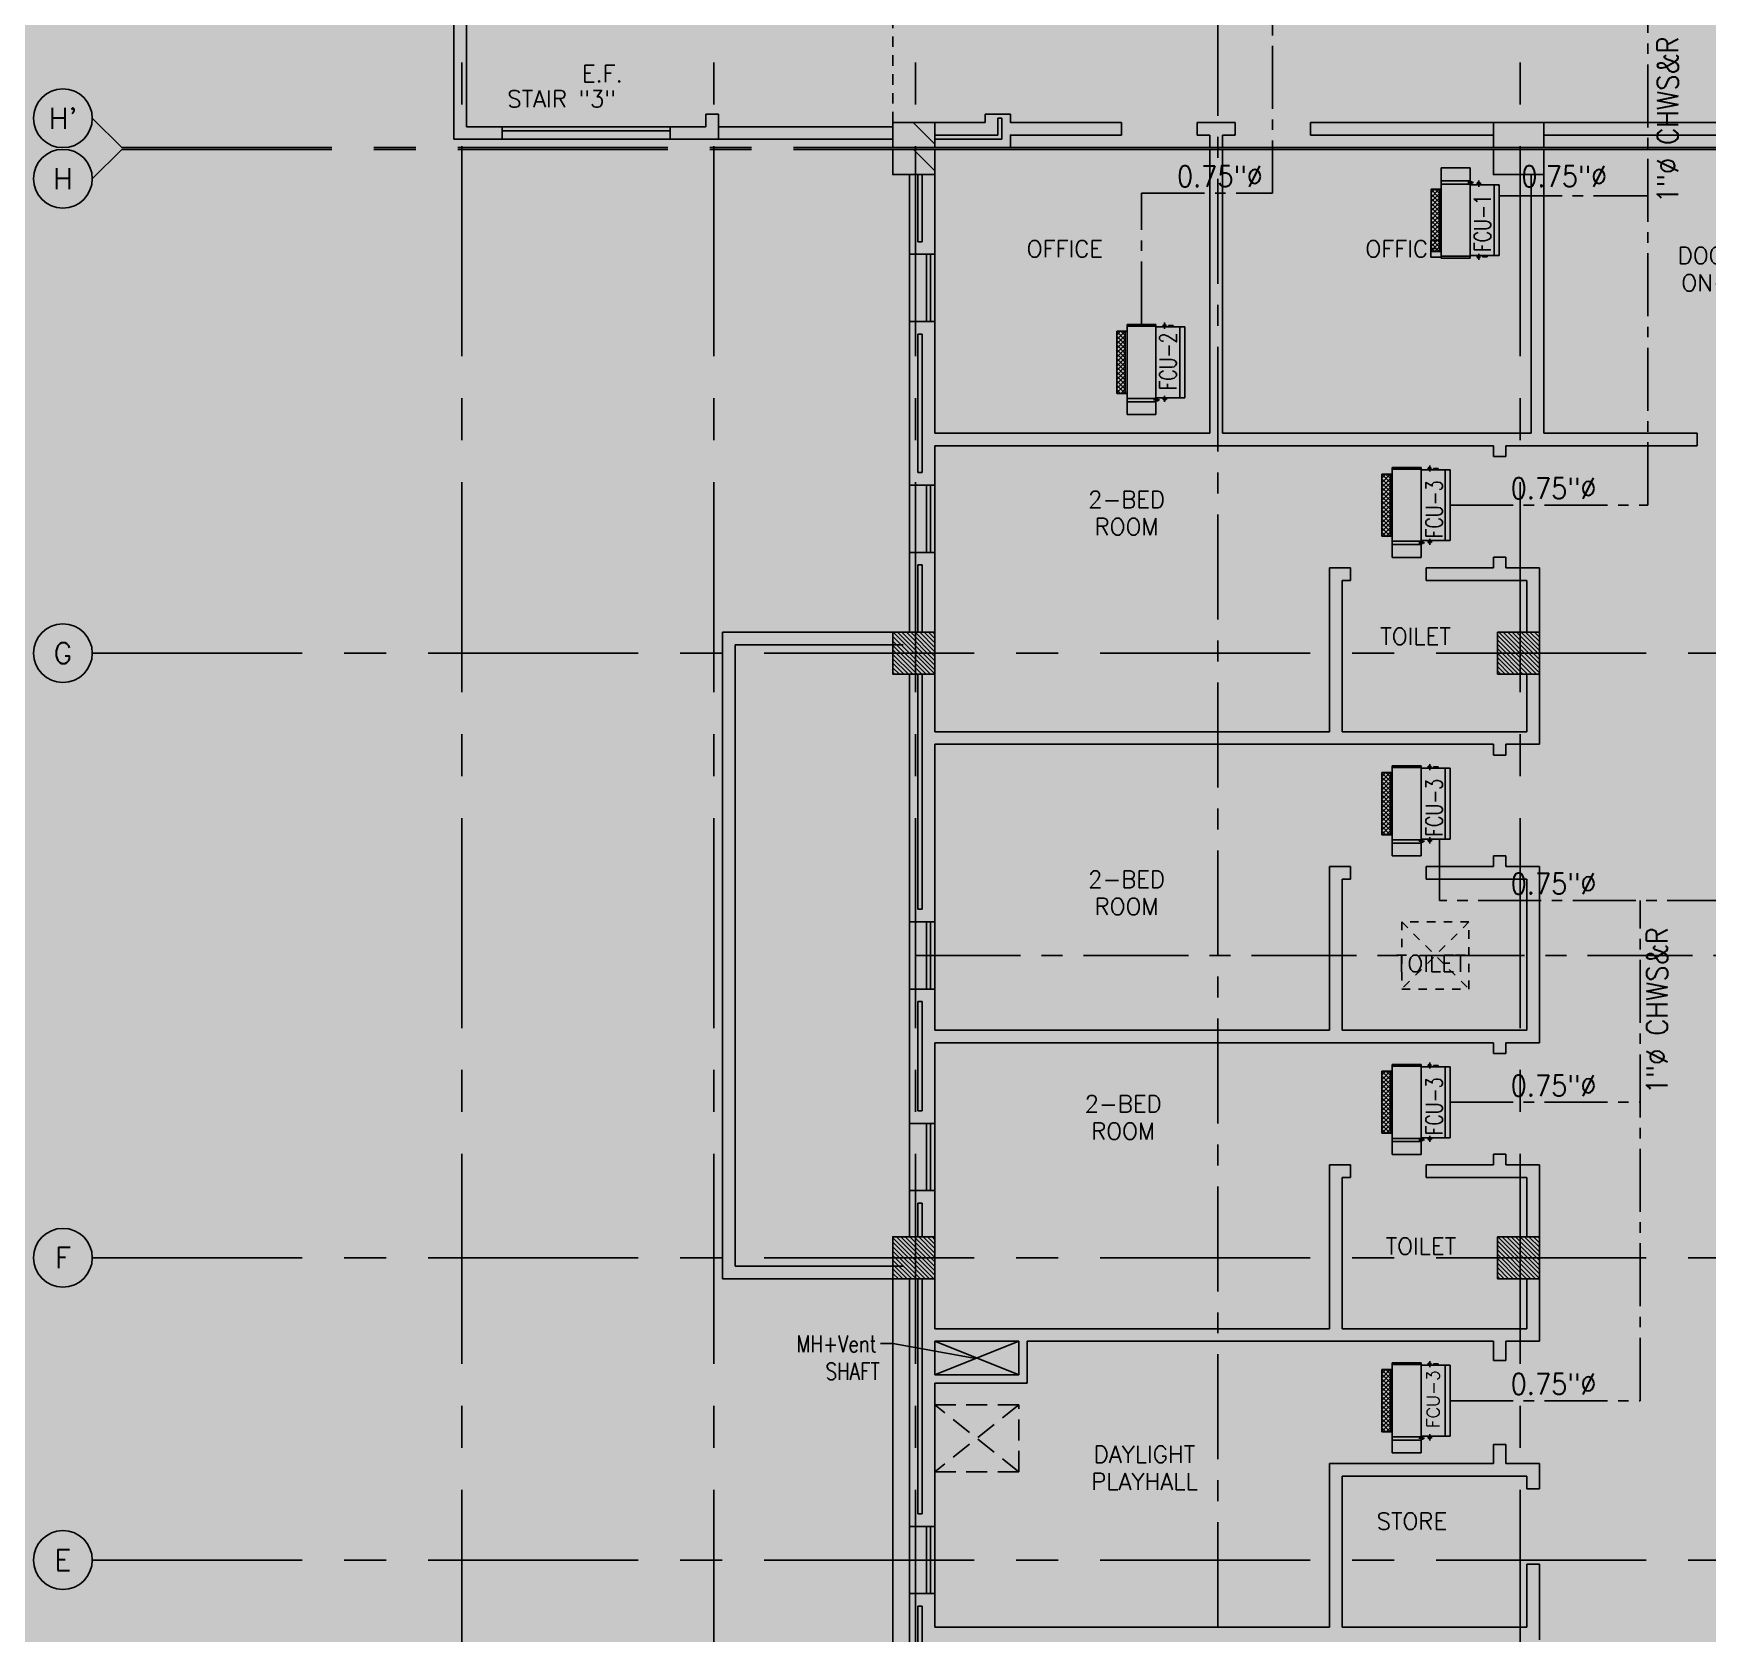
# Model space of a CAD drawing. Extents: x 417866242 to 417866633, y 43498034 to 43498122.
# Drawn here: x 417866557.27 to 417866577.2, y 43498050.36 to 43498069.42 of the extents above; entities that cross this region are included whole.
import ezdxf
from ezdxf.enums import TextEntityAlignment as Align

# ---------------------------------------------------------------- set-up
doc = ezdxf.new("R2010")
doc.units = 0
doc.header["$MEASUREMENT"] = 0
for name, pattern in [('CENTER', [2, 1.25, -0.25, 0.25, -0.25]), ('CENTER2', [1.125, 0.75, -0.125, 0.125, -0.125]), ('CENTERX2', [4, 2.5, -0.5, 0.5, -0.5]), ('HIDDEN', [0.375, 0.25, -0.125]), ('HIDDEN2', [0.1875, 0.125, -0.0625])]:
    doc.linetypes.add(name, pattern=pattern)
doc.layers.get('0').update_dxf_attribs({"linetype": 'CONTINUOUS'})
for name, color, linetype in [('AC-CH', 6, 'CENTER2'), ('AC-CHT', 2, 'CONTINUOUS'), ('AX', 11, 'CONTINUOUS'), ('AX-CR', 7, 'CONTINUOUS'), ('AX-TXT', 2, 'CONTINUOUS'), ('AXES', 11, 'CENTERX2'), ('AXES1', 11, 'CENTER'), ('COL', 11, 'CONTINUOUS'), ('EJ', 11, 'CONTINUOUS'), ('FCU', 6, 'CONTINUOUS'), ('HAT', 11, 'CONTINUOUS'), ('INSUL', 11, 'CONTINUOUS'), ('PROJ-L', 11, 'CONTINUOUS'), ('RM-NAME', 11, 'CONTINUOUS'), ('ROOF', 11, 'CONTINUOUS'), ('SHAFT', 11, 'CONTINUOUS'), ('STR', 11, 'CONTINUOUS'), ('TEXT', 6, 'CONTINUOUS'), ('TEXTN', 2, 'CONTINUOUS'), ('WALL', 11, 'CONTINUOUS'), ('WIN', 11, 'CONTINUOUS')]:
    doc.layers.add(name, color=color, linetype=linetype)
doc.styles.add('KHRS2', font='ROMANS.shx', dxfattribs={"height": 200})
doc.styles.add('ROMANS', font='ROMANS.shx', dxfattribs={"width": 0.6})
doc.styles.add('SIMPLEX', font='simplex.shx', dxfattribs={"width": 0.8})
doc.dimstyles.new('DIM7', dxfattribs={"dimtxt": 0.24, "dimasz": 0.08, "dimexe": 0.07, "dimexo": 0.05, "dimgap": 0.07, "dimtad": 1, "dimzin": 0, "dimdsep": 46, "dimtxsty": 'SIMPLEX', "dimblk": 'ARCHTICK', "dimcen": 0.05, "dimdle": 0.05, "dimclrd": 4, "dimclre": 4, "dimclrt": 2, "dimadec": 0, "dimazin": 0, "dimtp": 2, "dimtm": 2, "dimtfac": 0.114286, "dimtix": 1, "dimtmove": 2, "dimatfit": 3, "dimldrblk": 'DOT', "dimfxl": 0, "dimtolj": 1, "dimtzin": 0, "dimarcsym": 0})

# ---------------------------------------------------------------- blocks, each defined once
blk = doc.blocks.new('AXL')
at = {"layer": 'AX-CR'}
blk.add_circle((-350, 0), 350, dxfattribs=at)
at = {"layer": 'AX-TXT', "style": 'ROMANS'}
blk.add_attdef('AX', text='', height=250, dxfattribs=at).set_placement((-350, 0), align=Align.MIDDLE)
blk = doc.blocks.new('*X86')
at = {"color": 0}
for p, q in [((253128, 139850), (253628, 140350)), ((253129, 139903), (253575, 140350)), ((253129, 139956), (253522, 140350)), ((253129, 140009), (253469, 140350)), ((253129, 140062), (253416, 140350)), ((253129, 140115), (253363, 140350)), ((253129, 140168), (253310, 140350)), ((253129, 140221), (253257, 140350)), ((253129, 140274), (253204, 140350)), ((253129, 140327), (253151, 140350)), ((253181, 139850), (253629, 140297)), ((253234, 139850), (253629, 140244)), ((253287, 139850), (253629, 140191)), ((253340, 139850), (253629, 140138)), ((253393, 139850), (253629, 140085)), ((253446, 139850), (253629, 140032)), ((253499, 139850), (253629, 139979)), ((253553, 139850), (253629, 139926)), ((253606, 139850), (253629, 139873))]:
    blk.add_line(p, q, dxfattribs=at)
blk = doc.blocks.new('COL50')
at = {"layer": 'COL'}
blk.add_lwpolyline([(-250, 250), (-250, -250), (250, -250), (250, 250)], close=True, dxfattribs=at)
blk = doc.blocks.new('C5')
at = {"layer": 'HAT', "linetype": 'ByBlock'}
h = blk.add_hatch(dxfattribs=at)
h.set_pattern_fill('ANSI31', color=256, scale=300, style=0)
h.set_pattern_definition([(45, (-223356.182, -51411.005), (-26.516504, 26.516504), [])])
h.paths.add_polyline_path([(300, 300), (0, 300), (0, 0), (300, 0)])
h.paths.add_polyline_path([(600, 300), (300, 300), (300, 0), (600, 0)])
at = {"layer": 'COL'}
blk.add_lwpolyline([(600, 300), (0, 300), (0, 0), (600, 0)], close=True, dxfattribs=at)
blk = doc.blocks.new('*X85')
at = {"color": 0}
for p, q in [((245929, 139863), (246416, 140350)), ((245929, 139916), (246363, 140350)), ((245929, 139969), (246310, 140350)), ((245929, 140022), (246257, 140350)), ((245929, 140075), (246204, 140350)), ((245929, 140128), (246151, 140350)), ((245929, 140181), (246098, 140350)), ((245929, 140234), (246045, 140350)), ((245929, 140287), (245991, 140350)), ((245929, 140340), (245938, 140350)), ((245969, 139850), (246429, 140310)), ((246022, 139850), (246429, 140256)), ((246075, 139850), (246429, 140203)), ((246128, 139850), (246429, 140150)), ((246181, 139850), (246429, 140097)), ((246234, 139850), (246429, 140044)), ((246287, 139850), (246429, 139991)), ((246340, 139850), (246429, 139938)), ((246393, 139850), (246429, 139885))]:
    blk.add_line(p, q, dxfattribs=at)
blk = doc.blocks.new('*X87')
at = {"color": 0}
for p, q in [((253129, 132691), (253588, 133150)), ((253129, 132744), (253535, 133150)), ((253129, 132797), (253482, 133150)), ((253129, 132850), (253429, 133150)), ((253129, 132903), (253376, 133150)), ((253129, 132956), (253323, 133150)), ((253129, 133009), (253269, 133150)), ((253129, 133062), (253216, 133150)), ((253129, 133115), (253163, 133150)), ((253141, 132650), (253629, 133138)), ((253194, 132650), (253629, 133085)), ((253247, 132650), (253629, 133031)), ((253300, 132650), (253629, 132978)), ((253353, 132650), (253629, 132925)), ((253406, 132650), (253629, 132872)), ((253459, 132650), (253629, 132819)), ((253512, 132650), (253629, 132766)), ((253565, 132650), (253629, 132713)), ((253618, 132650), (253629, 132660))]:
    blk.add_line(p, q, dxfattribs=at)
blk = doc.blocks.new('EXH')
at = {"layer": 'SHAFT', "color": 211, "linetype": 'HIDDEN'}
for p, q in [((-400, 400), (400, -400)), ((400, 400), (-400, -400))]:
    blk.add_line(p, q, dxfattribs=at)
blk.add_lwpolyline([(-400, 400), (400, 400), (400, -400), (-400, -400)], close=True, dxfattribs=at)
blk = doc.blocks.new('*X88')
at = {"color": 0}
for p, q in [((245928, 132650), (246428, 133150)), ((245929, 132703), (246375, 133150)), ((245929, 132756), (246322, 133150)), ((245929, 132809), (246269, 133150)), ((245929, 132862), (246216, 133150)), ((245929, 132915), (246163, 133150)), ((245929, 132968), (246110, 133150)), ((245929, 133021), (246057, 133150)), ((245929, 133074), (246004, 133150)), ((245929, 133127), (245951, 133150)), ((245981, 132650), (246429, 133097)), ((246034, 132650), (246429, 133044)), ((246087, 132650), (246429, 132991)), ((246140, 132650), (246429, 132938)), ((246193, 132650), (246429, 132885)), ((246246, 132650), (246429, 132832)), ((246299, 132650), (246429, 132779)), ((246353, 132650), (246429, 132726)), ((246406, 132650), (246429, 132673))]:
    blk.add_line(p, q, dxfattribs=at)
blk = doc.blocks.new('RM1')
at = {"layer": 'RM-NAME', "style": 'ROMANS'}
for tag, p in [('ROOMNAME1', (0, 324)), ('ROOMNAME2', (0, 0))]:
    blk.add_attdef(tag, text='', height=200, dxfattribs=at).set_placement(p, align=Align.MIDDLE)
blk = doc.blocks.new('*X90')
at = {"color": 0}
for p, q in [((16890, -2467), (16943, -2414)), ((16890, -2520), (16990, -2420)), ((16990, -2565), (16890, -2465)), ((16890, -2573), (16990, -2473)), ((16990, -2619), (16890, -2519)), ((16890, -2626), (16990, -2526)), ((16990, -2672), (16890, -2572)), ((16890, -2679), (16990, -2579)), ((16990, -2512), (16892, -2414)), ((16990, -2459), (16945, -2414)), ((16990, -2725), (16890, -2625)), ((16890, -2732), (16990, -2632)), ((16990, -2778), (16890, -2678)), ((16890, -2785), (16990, -2685)), ((16990, -2831), (16890, -2731)), ((16890, -2838), (16990, -2738)), ((16990, -2884), (16890, -2784)), ((16890, -2891), (16990, -2791)), ((16990, -2937), (16890, -2837)), ((16890, -2944), (16990, -2844)), ((16990, -2990), (16890, -2890)), ((16890, -2997), (16990, -2897)), ((16990, -3043), (16890, -2943)), ((16890, -3050), (16990, -2950)), ((16990, -3096), (16890, -2996)), ((16890, -3103), (16990, -3003)), ((16990, -3149), (16890, -3049)), ((16944, -3155), (16890, -3102)), ((16892, -3155), (16990, -3056)), ((16945, -3155), (16990, -3109))]:
    blk.add_line(p, q, dxfattribs=at)
blk = doc.blocks.new('WHE06')
at = {"color": 3}
for p, q in [((689, 622), (346, 622)), ((346, 622), (346, 469)), ((689, 469), (689, 622)), ((60, -422), (60, 422)), ((212, 437), (269, 437)), ((232, 452), (232, 422)), ((232, 452), (252, 452)), ((242, 472), (242, 399)), ((252, 452), (252, 422)), ((305, 448), (373, 448)), ((321, 458), (321, 438)), ((321, 458), (346, 458)), ((321, 438), (346, 438)), ((346, 430), (689, 430)), ((811, 371), (689, 371)), ((711, -371), (711, 371)), ((811, -371), (811, 371)), ((811, -371), (689, -371)), ((142, -437), (142, -422)), ((142, -437), (197, -437)), ((197, -437), (197, -422)), ((221, -437), (269, -437)), ((232, -452), (232, -422)), ((232, -452), (252, -452)), ((242, -472), (242, -399)), ((252, -452), (252, -422)), ((346, -430), (689, -430))]:
    blk.add_line(p, q, dxfattribs=at)
at = {"color": 6}
for p, q in [((0, -422), (0, 422)), ((0, 422), (346, 422)), ((346, 469), (346, -451)), ((689, 469), (346, 469)), ((689, -451), (689, 469)), ((0, -422), (346, -422)), ((346, -451), (689, -451))]:
    blk.add_line(p, q, dxfattribs=at)
at = {"color": 11}
blk.add_blockref('*X90', (-16179, 2784), dxfattribs=at)
blk = doc.blocks.new('*X102')
at = {"color": 0}
for p, q in [((16890, -2467), (16943, -2414)), ((16890, -2520), (16990, -2420)), ((16990, -2565), (16890, -2465)), ((16890, -2573), (16990, -2473)), ((16990, -2619), (16890, -2519)), ((16890, -2626), (16990, -2526)), ((16990, -2672), (16890, -2572)), ((16890, -2679), (16990, -2579)), ((16990, -2512), (16892, -2414)), ((16990, -2459), (16945, -2414)), ((16990, -2725), (16890, -2625)), ((16890, -2732), (16990, -2632)), ((16990, -2778), (16890, -2678)), ((16890, -2785), (16990, -2685)), ((16990, -2831), (16890, -2731)), ((16890, -2838), (16990, -2738)), ((16990, -2884), (16890, -2784)), ((16890, -2891), (16990, -2791)), ((16990, -2937), (16890, -2837)), ((16890, -2944), (16990, -2844)), ((16990, -2990), (16890, -2890)), ((16890, -2997), (16990, -2897)), ((16990, -3043), (16890, -2943)), ((16890, -3050), (16990, -2950)), ((16990, -3096), (16890, -2996)), ((16890, -3103), (16990, -3003)), ((16990, -3149), (16890, -3049)), ((16944, -3155), (16890, -3102)), ((16892, -3155), (16990, -3056)), ((16945, -3155), (16990, -3109))]:
    blk.add_line(p, q, dxfattribs=at)

msp = doc.modelspace()

# ---------------------------------------------------------------- hatches: boundary and pattern name
at = {"layer": 'HAT'}
h = msp.add_hatch(dxfattribs=at)
h.set_pattern_fill('ANSI31', color=256, scale=0.3, style=0)
h.set_pattern_definition([(135, (417866900.68178, 43498016.965967), (0.0265165043, 0.0265165043), [])])
h.paths.add_polyline_path([(417866567.746, 43498068.357), (417866567.996, 43498068.357), (417866567.996, 43498068.057), (417866567.746, 43498068.057)])
h.paths.add_polyline_path([(417866567.496, 43498068.357), (417866567.746, 43498068.357), (417866567.746, 43498068.057), (417866567.496, 43498068.057)])
h = msp.add_hatch(dxfattribs=at)
h.set_pattern_fill('ANSI31', color=256, scale=0.3, style=0)
h.set_pattern_definition([(135, (417866900.68178, 43498016.645967), (0.0265165043, 0.0265165043), [])])
h.paths.add_polyline_path([(417866567.746, 43498068.037), (417866567.996, 43498068.037), (417866567.996, 43498067.737), (417866567.746, 43498067.737)])
h.paths.add_polyline_path([(417866567.496, 43498068.037), (417866567.746, 43498068.037), (417866567.746, 43498067.737), (417866567.496, 43498067.737)])

# ---------------------------------------------------------------- linework, layer by layer
at = {"layer": 'AC-CH'}
for p, q in [((417866572.017, 43498072.644), (417866572.017, 43498067.514)), ((417866576.486, 43498063.799), (417866576.486, 43498069.857)), ((417866570.458, 43498067.514), (417866572.017, 43498067.514)), ((417866570.458, 43498065.952), (417866570.458, 43498067.514)), ((417866574.715, 43498067.484), (417866576.486, 43498067.484)), ((417866574.131, 43498063.799), (417866576.486, 43498063.799)), ((417866574.006, 43498059.822), (417866574.006, 43498059.092)), ((417866584.217, 43498059.092), (417866574.006, 43498059.092)), ((417866576.395, 43498053.134), (417866576.395, 43498059.092)), ((417866574.131, 43498056.689), (417866576.395, 43498056.689)), ((417866573.442, 43498053.585), (417866573.442, 43498052.513)), ((417866574.131, 43498053.134), (417866576.395, 43498053.134))]:
    msp.add_line(p, q, dxfattribs=at)
at = {"layer": 'AXES'}
for p, q in [((417866562.366, 43498033.573), (417866562.366, 43498110.385)), ((417866565.366, 43498033.573), (417866565.366, 43498110.385)), ((417866567.766, 43498033.573), (417866567.766, 43498110.385)), ((417866574.966, 43498033.573), (417866574.966, 43498110.385)), ((417866558.316, 43498068.057), (417866557.966, 43498068.407)), ((417866558.316, 43498068.037), (417866557.966, 43498067.687)), ((417866558.316, 43498068.057), (417866626.006, 43498068.057)), ((417866558.316, 43498068.037), (417866626.006, 43498068.037)), ((417866557.966, 43498062.037), (417866626.006, 43498062.037)), ((417866557.966, 43498054.837), (417866626.006, 43498054.837)), ((417866557.966, 43498051.237), (417866626.006, 43498051.237))]:
    msp.add_line(p, q, dxfattribs=at)
at = {"layer": 'AXES1'}
for p, q in [((417866571.366, 43498040.437), (417866571.366, 43498099.257)), ((417866567.766, 43498058.437), (417866626.006, 43498058.437))]:
    msp.add_line(p, q, dxfattribs=at)
at = {"layer": 'COL'}
for points in [[(417866567.996, 43498068.357), (417866567.496, 43498068.357), (417866567.496, 43498068.057), (417866567.996, 43498068.057)], [(417866567.996, 43498068.037), (417866567.496, 43498068.037), (417866567.496, 43498067.737), (417866567.996, 43498067.737)]]:
    msp.add_lwpolyline(points, close=True, dxfattribs=at)
at = {"layer": 'EJ'}
for p, q in [((417866567.996, 43498068.057), (417866571.271, 43498068.057)), ((417866567.996, 43498068.037), (417866571.271, 43498068.037))]:
    msp.add_line(p, q, dxfattribs=at)
at = {"layer": 'FCU', "color": 6}
for p, q in [((417866573.785, 43498064.25), (417866573.442, 43498064.25)), ((417866573.442, 43498064.25), (417866573.442, 43498063.33)), ((417866573.785, 43498063.33), (417866573.785, 43498064.25)), ((417866574.131, 43498064.222), (417866573.785, 43498064.222)), ((417866574.131, 43498064.222), (417866574.131, 43498063.377)), ((417866573.442, 43498063.33), (417866573.785, 43498063.33)), ((417866574.131, 43498063.377), (417866573.785, 43498063.377)), ((417866573.785, 43498060.695), (417866573.442, 43498060.695)), ((417866573.442, 43498060.695), (417866573.442, 43498059.775)), ((417866573.785, 43498059.775), (417866573.785, 43498060.695)), ((417866574.131, 43498060.667), (417866573.785, 43498060.667)), ((417866574.131, 43498060.667), (417866574.131, 43498059.822)), ((417866573.442, 43498059.775), (417866573.785, 43498059.775)), ((417866574.131, 43498059.822), (417866573.785, 43498059.822)), ((417866573.785, 43498057.14), (417866573.442, 43498057.14)), ((417866573.442, 43498057.14), (417866573.442, 43498056.22)), ((417866573.785, 43498056.22), (417866573.785, 43498057.14)), ((417866574.131, 43498057.112), (417866573.785, 43498057.112)), ((417866574.131, 43498057.112), (417866574.131, 43498056.267)), ((417866574.131, 43498056.267), (417866573.785, 43498056.267)), ((417866573.442, 43498056.22), (417866573.785, 43498056.22)), ((417866573.785, 43498053.585), (417866573.442, 43498053.585)), ((417866573.442, 43498053.585), (417866573.442, 43498052.665)), ((417866573.785, 43498052.665), (417866573.785, 43498053.585)), ((417866574.131, 43498053.557), (417866573.785, 43498053.557)), ((417866574.131, 43498053.557), (417866574.131, 43498052.712)), ((417866574.131, 43498052.712), (417866573.785, 43498052.712)), ((417866573.442, 43498052.665), (417866573.785, 43498052.665))]:
    msp.add_line(p, q, dxfattribs=at)
at = {"layer": 'FCU', "color": 3}
for p, q in [((417866573.91, 43498064.237), (417866573.862, 43498064.237)), ((417866573.899, 43498064.252), (417866573.879, 43498064.252)), ((417866573.879, 43498064.252), (417866573.879, 43498064.222)), ((417866573.889, 43498064.271), (417866573.889, 43498064.199)), ((417866573.899, 43498064.252), (417866573.899, 43498064.222)), ((417866573.935, 43498064.237), (417866573.935, 43498064.222)), ((417866573.99, 43498064.237), (417866573.935, 43498064.237)), ((417866573.99, 43498064.237), (417866573.99, 43498064.222)), ((417866573.32, 43498064.17), (417866573.32, 43498063.429)), ((417866573.32, 43498064.17), (417866573.442, 43498064.17)), ((417866573.42, 43498064.17), (417866573.42, 43498063.429)), ((417866573.785, 43498064.23), (417866573.442, 43498064.23)), ((417866574.071, 43498064.222), (417866574.071, 43498063.377)), ((417866573.32, 43498063.429), (417866573.442, 43498063.429)), ((417866573.785, 43498063.369), (417866573.442, 43498063.369)), ((417866573.442, 43498063.33), (417866573.442, 43498063.178)), ((417866573.826, 43498063.352), (417866573.758, 43498063.352)), ((417866573.81, 43498063.362), (417866573.785, 43498063.362)), ((417866573.81, 43498063.342), (417866573.785, 43498063.342)), ((417866573.785, 43498063.178), (417866573.785, 43498063.33)), ((417866573.81, 43498063.342), (417866573.81, 43498063.362)), ((417866573.919, 43498063.362), (417866573.862, 43498063.362)), ((417866573.879, 43498063.347), (417866573.879, 43498063.377)), ((417866573.899, 43498063.347), (417866573.879, 43498063.347)), ((417866573.889, 43498063.327), (417866573.889, 43498063.4)), ((417866573.899, 43498063.347), (417866573.899, 43498063.377)), ((417866573.442, 43498063.178), (417866573.785, 43498063.178)), ((417866573.785, 43498060.675), (417866573.442, 43498060.675)), ((417866573.91, 43498060.682), (417866573.862, 43498060.682)), ((417866573.899, 43498060.697), (417866573.879, 43498060.697)), ((417866573.879, 43498060.697), (417866573.879, 43498060.667)), ((417866573.889, 43498060.716), (417866573.889, 43498060.644)), ((417866573.899, 43498060.697), (417866573.899, 43498060.667)), ((417866573.935, 43498060.682), (417866573.935, 43498060.667)), ((417866573.99, 43498060.682), (417866573.935, 43498060.682)), ((417866573.99, 43498060.682), (417866573.99, 43498060.667)), ((417866574.071, 43498060.667), (417866574.071, 43498059.822)), ((417866573.32, 43498060.615), (417866573.32, 43498059.874)), ((417866573.32, 43498060.615), (417866573.442, 43498060.615)), ((417866573.42, 43498060.615), (417866573.42, 43498059.874)), ((417866573.32, 43498059.874), (417866573.442, 43498059.874)), ((417866573.785, 43498059.814), (417866573.442, 43498059.814)), ((417866573.442, 43498059.775), (417866573.442, 43498059.623)), ((417866573.826, 43498059.797), (417866573.758, 43498059.797)), ((417866573.81, 43498059.807), (417866573.785, 43498059.807)), ((417866573.81, 43498059.787), (417866573.785, 43498059.787)), ((417866573.785, 43498059.623), (417866573.785, 43498059.775)), ((417866573.81, 43498059.787), (417866573.81, 43498059.807)), ((417866573.919, 43498059.807), (417866573.862, 43498059.807)), ((417866573.879, 43498059.792), (417866573.879, 43498059.822)), ((417866573.899, 43498059.792), (417866573.879, 43498059.792)), ((417866573.889, 43498059.772), (417866573.889, 43498059.845)), ((417866573.899, 43498059.792), (417866573.899, 43498059.822)), ((417866573.442, 43498059.623), (417866573.785, 43498059.623)), ((417866573.32, 43498057.06), (417866573.32, 43498056.319)), ((417866573.32, 43498057.06), (417866573.442, 43498057.06)), ((417866573.42, 43498057.06), (417866573.42, 43498056.319)), ((417866573.785, 43498057.12), (417866573.442, 43498057.12)), ((417866573.91, 43498057.127), (417866573.862, 43498057.127)), ((417866573.899, 43498057.142), (417866573.879, 43498057.142)), ((417866573.879, 43498057.142), (417866573.879, 43498057.112)), ((417866573.889, 43498057.161), (417866573.889, 43498057.089)), ((417866573.899, 43498057.142), (417866573.899, 43498057.112)), ((417866573.935, 43498057.127), (417866573.935, 43498057.112)), ((417866573.99, 43498057.127), (417866573.935, 43498057.127)), ((417866573.99, 43498057.127), (417866573.99, 43498057.112)), ((417866574.071, 43498057.112), (417866574.071, 43498056.267)), ((417866573.32, 43498056.319), (417866573.442, 43498056.319)), ((417866573.879, 43498056.237), (417866573.879, 43498056.267)), ((417866573.889, 43498056.217), (417866573.889, 43498056.29)), ((417866573.899, 43498056.237), (417866573.899, 43498056.267)), ((417866573.785, 43498056.259), (417866573.442, 43498056.259)), ((417866573.442, 43498056.22), (417866573.442, 43498056.068)), ((417866573.442, 43498056.068), (417866573.785, 43498056.068)), ((417866573.826, 43498056.242), (417866573.758, 43498056.242)), ((417866573.81, 43498056.252), (417866573.785, 43498056.252)), ((417866573.81, 43498056.232), (417866573.785, 43498056.232)), ((417866573.785, 43498056.068), (417866573.785, 43498056.22)), ((417866573.81, 43498056.232), (417866573.81, 43498056.252)), ((417866573.919, 43498056.252), (417866573.862, 43498056.252)), ((417866573.899, 43498056.237), (417866573.879, 43498056.237)), ((417866573.32, 43498053.505), (417866573.32, 43498052.764)), ((417866573.32, 43498053.505), (417866573.442, 43498053.505)), ((417866573.42, 43498053.505), (417866573.42, 43498052.764)), ((417866573.785, 43498053.565), (417866573.442, 43498053.565)), ((417866573.91, 43498053.572), (417866573.862, 43498053.572)), ((417866573.899, 43498053.587), (417866573.879, 43498053.587)), ((417866573.879, 43498053.587), (417866573.879, 43498053.557)), ((417866573.889, 43498053.606), (417866573.889, 43498053.534)), ((417866573.899, 43498053.587), (417866573.899, 43498053.557)), ((417866573.935, 43498053.572), (417866573.935, 43498053.557)), ((417866573.99, 43498053.572), (417866573.935, 43498053.572)), ((417866573.99, 43498053.572), (417866573.99, 43498053.557)), ((417866574.071, 43498053.557), (417866574.071, 43498052.712)), ((417866573.32, 43498052.764), (417866573.442, 43498052.764)), ((417866573.785, 43498052.704), (417866573.442, 43498052.704)), ((417866573.826, 43498052.687), (417866573.758, 43498052.687)), ((417866573.81, 43498052.697), (417866573.785, 43498052.697)), ((417866573.81, 43498052.677), (417866573.785, 43498052.677)), ((417866573.81, 43498052.677), (417866573.81, 43498052.697)), ((417866573.919, 43498052.697), (417866573.862, 43498052.697)), ((417866573.879, 43498052.682), (417866573.879, 43498052.712)), ((417866573.899, 43498052.682), (417866573.879, 43498052.682)), ((417866573.889, 43498052.662), (417866573.889, 43498052.735)), ((417866573.899, 43498052.682), (417866573.899, 43498052.712)), ((417866573.442, 43498052.665), (417866573.442, 43498052.513)), ((417866573.442, 43498052.513), (417866573.785, 43498052.513)), ((417866573.785, 43498052.513), (417866573.785, 43498052.665))]:
    msp.add_line(p, q, dxfattribs=at)
at = {"layer": 'INSUL'}
for p, q in [((417866568.796, 43498068.407), (417866568.746, 43498068.407)), ((417866568.746, 43498068.207), (417866568.746, 43498068.407)), ((417866568.796, 43498068.407), (417866568.746, 43498068.407)), ((417866568.796, 43498068.157), (417866568.796, 43498068.407)), ((417866567.996, 43498068.207), (417866568.746, 43498068.207)), ((417866567.996, 43498068.157), (417866568.796, 43498068.157)), ((417866567.796, 43498067.737), (417866567.796, 43498066.937)), ((417866567.846, 43498067.737), (417866567.846, 43498066.937)), ((417866567.796, 43498066.937), (417866567.846, 43498066.937)), ((417866567.796, 43498065.837), (417866567.846, 43498065.837)), ((417866567.796, 43498065.837), (417866567.796, 43498064.187)), ((417866567.846, 43498065.837), (417866567.846, 43498064.187)), ((417866567.796, 43498064.187), (417866567.846, 43498064.187)), ((417866567.796, 43498063.087), (417866567.846, 43498063.087)), ((417866567.796, 43498062.287), (417866567.796, 43498063.087)), ((417866567.846, 43498062.287), (417866567.846, 43498063.087)), ((417866567.796, 43498061.787), (417866567.796, 43498058.987)), ((417866567.846, 43498061.787), (417866567.846, 43498058.987)), ((417866567.796, 43498058.987), (417866567.846, 43498058.987)), ((417866567.796, 43498057.887), (417866567.846, 43498057.887)), ((417866567.796, 43498056.587), (417866567.796, 43498057.887)), ((417866567.846, 43498056.587), (417866567.846, 43498057.887)), ((417866567.796, 43498056.587), (417866567.846, 43498056.587)), ((417866567.796, 43498055.487), (417866567.796, 43498055.087)), ((417866567.796, 43498055.487), (417866567.846, 43498055.487)), ((417866567.846, 43498055.487), (417866567.846, 43498055.087)), ((417866567.796, 43498054.587), (417866567.796, 43498051.787)), ((417866567.846, 43498054.587), (417866567.846, 43498051.787)), ((417866567.796, 43498051.787), (417866567.846, 43498051.787)), ((417866567.796, 43498050.687), (417866567.846, 43498050.687)), ((417866567.796, 43498049.387), (417866567.796, 43498050.687)), ((417866567.846, 43498049.387), (417866567.846, 43498050.687))]:
    msp.add_line(p, q, dxfattribs=at)
at = {"layer": 'PROJ-L', "linetype": 'Continuous'}
for p, q in [((417866565.47, 43498062.287), (417866567.62, 43498062.287)), ((417866565.47, 43498062.287), (417866565.47, 43498054.587)), ((417866565.62, 43498062.137), (417866567.62, 43498062.137)), ((417866565.62, 43498062.137), (417866565.62, 43498054.737)), ((417866565.62, 43498054.737), (417866567.62, 43498054.737)), ((417866565.47, 43498054.587), (417866567.62, 43498054.587))]:
    msp.add_line(p, q, dxfattribs=at)
at = {"layer": 'PROJ-L'}
msp.add_line((417866567.496, 43498054.587), (417866567.496, 43498047.887), dxfattribs=at)
at = {"layer": 'ROOF'}
for p, q in [((417866565.421, 43498068.307), (417866567.496, 43498068.307)), ((417866562.271, 43498068.157), (417866567.496, 43498068.157)), ((417866600.27, 43498068.057), (417866567.62, 43498068.057)), ((417866600.27, 43498068.037), (417866567.62, 43498068.037))]:
    msp.add_line(p, q, dxfattribs=at)
at = {"layer": 'SHAFT', "color": 251, "linetype": 'HIDDEN'}
for p, q in [((417866568.996, 43498053.087), (417866567.996, 43498052.287)), ((417866568.996, 43498052.287), (417866567.996, 43498053.087))]:
    msp.add_line(p, q, dxfattribs=at)
msp.add_lwpolyline([(417866568.996, 43498053.087), (417866567.996, 43498053.087), (417866567.996, 43498052.287), (417866568.996, 43498052.287)], close=True, dxfattribs=at)
at = {"layer": 'STR', "linetype": 'HIDDEN2'}
msp.add_line((417866567.496, 43498071.407), (417866567.496, 43498068.357), dxfattribs=at)
at = {"layer": 'TEXT', "color": 251, "linetype": 'ByBlock'}
for p, q in [((417866568.996, 43498053.842), (417866567.996, 43498053.442)), ((417866568.996, 43498053.442), (417866567.996, 43498053.842))]:
    msp.add_line(p, q, dxfattribs=at)
at = {"layer": 'WALL'}
for p, q in [((417866562.271, 43498073.933), (417866562.271, 43498068.157)), ((417866562.421, 43498073.933), (417866562.421, 43498068.307)), ((417866565.271, 43498068.457), (417866565.421, 43498068.457)), ((417866565.271, 43498068.457), (417866565.271, 43498068.307)), ((417866565.421, 43498068.457), (417866565.421, 43498068.157)), ((417866568.596, 43498068.457), (417866568.596, 43498068.357)), ((417866568.596, 43498068.457), (417866568.896, 43498068.457)), ((417866568.596, 43498068.457), (417866568.596, 43498068.357)), ((417866568.596, 43498068.457), (417866568.896, 43498068.457)), ((417866568.896, 43498068.457), (417866568.896, 43498068.36)), ((417866568.896, 43498068.457), (417866568.896, 43498068.36)), ((417866562.846, 43498068.307), (417866562.421, 43498068.307)), ((417866562.846, 43498068.157), (417866562.846, 43498068.307)), ((417866564.846, 43498068.157), (417866564.846, 43498068.307)), ((417866565.271, 43498068.307), (417866564.846, 43498068.307)), ((417866567.996, 43498068.357), (417866568.596, 43498068.357)), ((417866568.271, 43498068.357), (417866567.996, 43498068.357)), ((417866570.221, 43498068.357), (417866568.899, 43498068.357)), ((417866570.221, 43498068.207), (417866570.221, 43498068.357)), ((417866571.571, 43498068.357), (417866571.121, 43498068.357)), ((417866571.121, 43498068.207), (417866571.121, 43498068.357)), ((417866571.571, 43498068.207), (417866571.571, 43498068.357)), ((417866572.471, 43498068.207), (417866572.471, 43498068.357)), ((417866574.646, 43498068.357), (417866572.471, 43498068.357)), ((417866581.996, 43498068.357), (417866575.246, 43498068.357)), ((417866562.846, 43498068.157), (417866562.271, 43498068.157)), ((417866565.421, 43498068.157), (417866564.846, 43498068.157)), ((417866568.896, 43498068.057), (417866567.996, 43498068.057)), ((417866568.896, 43498068.204), (417866568.896, 43498068.057)), ((417866570.221, 43498068.207), (417866568.899, 43498068.207)), ((417866571.271, 43498068.207), (417866571.121, 43498068.207)), ((417866571.271, 43498068.057), (417866571.271, 43498068.207)), ((417866571.421, 43498068.057), (417866571.271, 43498068.057)), ((417866571.271, 43498064.657), (417866571.271, 43498068.037)), ((417866571.421, 43498068.037), (417866571.271, 43498068.037)), ((417866571.571, 43498068.207), (417866571.421, 43498068.207)), ((417866571.421, 43498068.057), (417866571.421, 43498068.207)), ((417866571.421, 43498064.657), (417866571.421, 43498068.037)), ((417866574.646, 43498068.207), (417866572.471, 43498068.207)), ((417866578.471, 43498068.207), (417866575.246, 43498068.207)), ((417866567.996, 43498067.837), (417866567.996, 43498066.787)), ((417866567.696, 43498067.737), (417866567.696, 43498066.787)), ((417866575.096, 43498067.737), (417866575.096, 43498064.657)), ((417866575.246, 43498067.737), (417866575.246, 43498064.657)), ((417866567.696, 43498066.787), (417866567.996, 43498066.787)), ((417866567.696, 43498065.987), (417866567.996, 43498065.987)), ((417866567.696, 43498065.987), (417866567.696, 43498064.037)), ((417866567.996, 43498065.987), (417866567.996, 43498064.657)), ((417866571.271, 43498064.657), (417866567.996, 43498064.657)), ((417866575.096, 43498064.657), (417866571.421, 43498064.657)), ((417866577.071, 43498064.657), (417866575.246, 43498064.657)), ((417866577.071, 43498064.657), (417866577.071, 43498064.507)), ((417866567.996, 43498064.507), (417866567.996, 43498064.037)), ((417866574.646, 43498064.507), (417866567.996, 43498064.507)), ((417866577.071, 43498064.507), (417866574.796, 43498064.507)), ((417866567.696, 43498064.037), (417866567.996, 43498064.037)), ((417866567.696, 43498063.237), (417866567.996, 43498063.237)), ((417866567.696, 43498062.287), (417866567.696, 43498063.237)), ((417866567.996, 43498062.287), (417866567.996, 43498063.237)), ((417866572.696, 43498063.052), (417866572.946, 43498063.052)), ((417866573.846, 43498063.052), (417866574.646, 43498063.052)), ((417866574.796, 43498063.052), (417866575.196, 43498063.052)), ((417866575.196, 43498063.052), (417866575.196, 43498062.287)), ((417866572.846, 43498062.902), (417866572.946, 43498062.902)), ((417866573.846, 43498062.902), (417866575.046, 43498062.902)), ((417866575.046, 43498062.902), (417866575.046, 43498062.287)), ((417866567.696, 43498061.787), (417866567.696, 43498058.837)), ((417866567.996, 43498061.787), (417866567.996, 43498061.102)), ((417866575.046, 43498061.787), (417866575.046, 43498061.102)), ((417866575.196, 43498061.787), (417866575.196, 43498060.952)), ((417866567.996, 43498061.102), (417866572.696, 43498061.102)), ((417866572.846, 43498061.102), (417866575.046, 43498061.102)), ((417866567.996, 43498060.952), (417866567.996, 43498058.837)), ((417866567.996, 43498060.952), (417866574.646, 43498060.952)), ((417866574.796, 43498060.952), (417866575.196, 43498060.952)), ((417866572.696, 43498059.497), (417866572.946, 43498059.497)), ((417866573.846, 43498059.497), (417866574.646, 43498059.497)), ((417866574.796, 43498059.497), (417866575.196, 43498059.497)), ((417866575.196, 43498059.497), (417866575.196, 43498057.397)), ((417866572.846, 43498059.347), (417866572.946, 43498059.347)), ((417866573.846, 43498059.347), (417866575.046, 43498059.347)), ((417866575.046, 43498059.347), (417866575.046, 43498057.547)), ((417866567.696, 43498058.837), (417866567.996, 43498058.837)), ((417866567.696, 43498058.037), (417866567.996, 43498058.037)), ((417866567.696, 43498056.437), (417866567.696, 43498058.037)), ((417866567.996, 43498057.547), (417866567.996, 43498058.037)), ((417866567.996, 43498057.547), (417866572.696, 43498057.547)), ((417866572.846, 43498057.547), (417866575.046, 43498057.547)), ((417866567.996, 43498056.437), (417866567.996, 43498057.397)), ((417866567.996, 43498057.397), (417866574.646, 43498057.397)), ((417866574.796, 43498057.397), (417866575.196, 43498057.397)), ((417866567.696, 43498056.437), (417866567.996, 43498056.437)), ((417866572.696, 43498055.942), (417866572.946, 43498055.942)), ((417866573.846, 43498055.942), (417866574.646, 43498055.942)), ((417866574.796, 43498055.942), (417866575.196, 43498055.942)), ((417866575.196, 43498055.942), (417866575.196, 43498053.842)), ((417866572.846, 43498055.792), (417866572.946, 43498055.792)), ((417866573.846, 43498055.792), (417866575.046, 43498055.792)), ((417866575.046, 43498055.792), (417866575.046, 43498055.087)), ((417866567.696, 43498055.637), (417866567.996, 43498055.637)), ((417866567.696, 43498055.087), (417866567.696, 43498055.637)), ((417866567.996, 43498055.087), (417866567.996, 43498055.637)), ((417866567.696, 43498054.587), (417866567.696, 43498051.637)), ((417866567.996, 43498054.587), (417866567.996, 43498053.992)), ((417866575.046, 43498054.587), (417866575.046, 43498053.992)), ((417866567.996, 43498053.992), (417866572.696, 43498053.992)), ((417866572.846, 43498053.992), (417866575.046, 43498053.992)), ((417866567.996, 43498053.842), (417866567.996, 43498053.442)), ((417866567.996, 43498053.842), (417866568.996, 43498053.842)), ((417866567.996, 43498053.842), (417866568.996, 43498053.842)), ((417866568.996, 43498053.842), (417866568.996, 43498053.442)), ((417866569.096, 43498053.842), (417866569.096, 43498053.342)), ((417866569.096, 43498053.842), (417866574.646, 43498053.842)), ((417866574.796, 43498053.842), (417866575.196, 43498053.842)), ((417866567.996, 43498053.442), (417866568.996, 43498053.442)), ((417866567.996, 43498053.342), (417866567.996, 43498051.637)), ((417866567.996, 43498053.342), (417866569.096, 43498053.342)), ((417866572.696, 43498052.387), (417866574.646, 43498052.387)), ((417866574.796, 43498052.387), (417866575.196, 43498052.387)), ((417866575.196, 43498052.387), (417866575.196, 43498052.087)), ((417866572.846, 43498052.237), (417866575.046, 43498052.237)), ((417866575.046, 43498052.237), (417866575.046, 43498052.087)), ((417866575.046, 43498052.087), (417866575.196, 43498052.087)), ((417866567.696, 43498051.637), (417866567.996, 43498051.637)), ((417866575.046, 43498051.187), (417866575.196, 43498051.187)), ((417866575.046, 43498051.187), (417866575.046, 43498050.437)), ((417866575.196, 43498051.187), (417866575.196, 43498050.287)), ((417866567.696, 43498050.837), (417866567.996, 43498050.837)), ((417866567.696, 43498049.237), (417866567.696, 43498050.837)), ((417866567.996, 43498050.437), (417866567.996, 43498050.837)), ((417866567.996, 43498050.437), (417866572.696, 43498050.437)), ((417866572.846, 43498050.437), (417866575.046, 43498050.437))]:
    msp.add_line(p, q, dxfattribs=at)
at = {"layer": 'WALL', "linetype": 'ByBlock'}
for p, q in [((417866574.646, 43498064.379), (417866574.646, 43498064.507)), ((417866574.796, 43498064.379), (417866574.796, 43498064.507)), ((417866574.646, 43498064.379), (417866574.796, 43498064.379)), ((417866572.696, 43498061.102), (417866572.696, 43498063.052)), ((417866572.946, 43498062.902), (417866572.946, 43498063.052)), ((417866573.846, 43498062.902), (417866573.846, 43498063.052)), ((417866574.646, 43498063.052), (417866574.646, 43498063.179)), ((417866574.646, 43498063.179), (417866574.796, 43498063.179)), ((417866574.796, 43498063.052), (417866574.796, 43498063.179)), ((417866572.846, 43498061.102), (417866572.846, 43498062.902)), ((417866574.646, 43498060.824), (417866574.646, 43498060.952)), ((417866574.796, 43498060.824), (417866574.796, 43498060.952)), ((417866574.646, 43498060.824), (417866574.796, 43498060.824)), ((417866572.696, 43498057.547), (417866572.696, 43498059.497)), ((417866572.946, 43498059.347), (417866572.946, 43498059.497)), ((417866573.846, 43498059.347), (417866573.846, 43498059.497)), ((417866574.646, 43498059.497), (417866574.646, 43498059.624)), ((417866574.646, 43498059.624), (417866574.796, 43498059.624)), ((417866574.796, 43498059.497), (417866574.796, 43498059.624)), ((417866572.846, 43498057.547), (417866572.846, 43498059.347)), ((417866574.646, 43498057.269), (417866574.646, 43498057.397)), ((417866574.646, 43498057.269), (417866574.796, 43498057.269)), ((417866574.796, 43498057.269), (417866574.796, 43498057.397)), ((417866574.646, 43498055.942), (417866574.646, 43498056.069)), ((417866574.646, 43498056.069), (417866574.796, 43498056.069)), ((417866574.796, 43498055.942), (417866574.796, 43498056.069)), ((417866572.696, 43498053.992), (417866572.696, 43498055.942)), ((417866572.946, 43498055.792), (417866572.946, 43498055.942)), ((417866573.846, 43498055.792), (417866573.846, 43498055.942)), ((417866572.846, 43498053.992), (417866572.846, 43498055.792)), ((417866574.646, 43498053.614), (417866574.646, 43498053.842)), ((417866574.796, 43498053.614), (417866574.796, 43498053.842)), ((417866574.646, 43498053.614), (417866574.796, 43498053.614)), ((417866574.646, 43498052.387), (417866574.646, 43498052.614)), ((417866574.646, 43498052.614), (417866574.796, 43498052.614)), ((417866574.796, 43498052.387), (417866574.796, 43498052.614)), ((417866572.696, 43498050.437), (417866572.696, 43498052.387)), ((417866572.846, 43498050.437), (417866572.846, 43498052.237))]:
    msp.add_line(p, q, dxfattribs=at)
at = {"layer": 'WALL', "linetype": 'ByBlock', "ltscale": 0.3}
for points in [[(417866567.996, 43498062.287), (417866567.496, 43498062.287), (417866567.496, 43498061.787), (417866567.996, 43498061.787)], [(417866575.196, 43498062.287), (417866574.696, 43498062.287), (417866574.696, 43498061.787), (417866575.196, 43498061.787)], [(417866567.996, 43498055.087), (417866567.496, 43498055.087), (417866567.496, 43498054.587), (417866567.996, 43498054.587)], [(417866574.696, 43498055.087), (417866575.196, 43498055.087), (417866575.196, 43498054.587), (417866574.696, 43498054.587)]]:
    msp.add_lwpolyline(points, close=True, dxfattribs=at)
at = {"layer": 'WALL'}
for centre, start, end in [((417866568.899, 43498068.36), 180, 270), ((417866568.899, 43498068.36), 180, 270), ((417866568.899, 43498068.204), 90, 180)]:
    msp.add_arc(centre, 0.003, start, end, dxfattribs=at)
at = {"layer": 'WIN'}
for p, q in [((417866564.846, 43498068.307), (417866562.846, 43498068.307)), ((417866564.846, 43498068.257), (417866562.846, 43498068.257)), ((417866564.846, 43498068.157), (417866562.846, 43498068.157)), ((417866567.696, 43498066.787), (417866567.696, 43498065.987)), ((417866567.896, 43498066.787), (417866567.896, 43498065.987)), ((417866567.946, 43498066.787), (417866567.946, 43498065.987)), ((417866567.996, 43498066.787), (417866567.996, 43498065.987)), ((417866567.696, 43498064.037), (417866567.696, 43498063.237)), ((417866567.896, 43498064.037), (417866567.896, 43498063.237)), ((417866567.946, 43498064.037), (417866567.946, 43498063.237)), ((417866567.996, 43498064.037), (417866567.996, 43498063.237)), ((417866567.696, 43498058.837), (417866567.696, 43498058.037)), ((417866567.896, 43498058.837), (417866567.896, 43498058.037)), ((417866567.946, 43498058.837), (417866567.946, 43498058.037)), ((417866567.996, 43498058.837), (417866567.996, 43498058.037)), ((417866567.696, 43498056.437), (417866567.696, 43498055.637)), ((417866567.896, 43498056.437), (417866567.896, 43498055.637)), ((417866567.946, 43498056.437), (417866567.946, 43498055.637)), ((417866567.996, 43498056.437), (417866567.996, 43498055.637)), ((417866567.696, 43498051.637), (417866567.696, 43498050.837)), ((417866567.896, 43498051.637), (417866567.896, 43498050.837)), ((417866567.946, 43498051.637), (417866567.946, 43498050.837)), ((417866567.996, 43498051.637), (417866567.996, 43498050.837))]:
    msp.add_line(p, q, dxfattribs=at)

# ---------------------------------------------------------------- block references
at = {"layer": 'AX', "xscale": 0.0009999871253967285, "yscale": 0.001000002026557922, "zscale": 0.001}
for p, values in [((417866557.966, 43498068.407), {'AX': "H'"}), ((417866557.966, 43498067.687), {'AX': 'H'}), ((417866557.966, 43498062.037), {'AX': 'G'}), ((417866557.966, 43498054.837), {'AX': 'F'}), ((417866557.966, 43498051.237), {'AX': 'E'})]:
    msp.add_blockref('AXL', p, dxfattribs=at).add_auto_attribs(values)
at = {"layer": 'COL', "linetype": 'ByBlock', "xscale": -0.0009999871253967285, "yscale": 0.001000002026557922, "zscale": 0.001}
for p in [(417866575.246, 43498068.057), (417866575.246, 43498067.737)]:
    msp.add_blockref('C5', p, dxfattribs=at)
at = {"layer": 'COL', "xscale": 0.0009999871253967285, "yscale": 0.001000002026557922, "zscale": 0.001}
for p in [(417866567.746, 43498062.037), (417866574.946, 43498062.037), (417866567.746, 43498054.837), (417866574.946, 43498054.837)]:
    msp.add_blockref('COL50', p, dxfattribs=at)
at = {"layer": 'FCU', "linetype": 'ByBlock', "xscale": -0.0009999871253967285, "yscale": 0.001000002026557922, "zscale": 0.001}
msp.add_blockref('WHE06', (417866574.715, 43498067.193), dxfattribs=at)
at = {"layer": 'FCU', "linetype": 'ByBlock', "xscale": 0.0009999871253967285, "yscale": 0.001000002026557922, "zscale": 0.001, "rotation": 180}
msp.add_blockref('WHE06', (417866570.975, 43498065.501), dxfattribs=at)
at = {"layer": 'FCU', "color": 11, "extrusion": (0, 0, -1), "xscale": -0.0009999871253967285, "yscale": 0.001000002026557922, "zscale": -0.001, "rotation": 180}
for p in [(-417866590.311, 43498061.015), (-417866590.311, 43498057.46), (-417866590.311, 43498053.905), (-417866590.311, 43498050.35)]:
    msp.add_blockref('*X102', p, dxfattribs=at)
at = {"layer": 'HAT', "xscale": -0.0009999871253967285, "yscale": 0.001000002026557922, "zscale": 0.001}
for name in ['*X86', '*X85', '*X87', '*X88']:
    msp.add_blockref(name, (417866821.124, 43497921.937), dxfattribs=at)
at = {"layer": 'RM-NAME'}
ref = msp.add_blockref('RM1', (417866569.545, 43498066.853), dxfattribs=dict(at, xscale=-0.0009999871253967285, yscale=0.001000002026557922, zscale=0.001))
ref.add_attrib('ROOMNAME2', 'OFFICE', dxfattribs={"height": 0.2, "style": 'ROMANS'}).set_placement((417866569.545, 43498066.853), align=Align.MIDDLE)
ref = msp.add_blockref('RM1', (417866573.577, 43498066.853), dxfattribs=dict(at, xscale=-0.0009999871253967285, yscale=0.001000002026557922, zscale=0.001))
ref.add_attrib('ROOMNAME2', 'OFFICE', dxfattribs={"height": 0.2, "style": 'ROMANS'}).set_placement((417866573.577, 43498066.853), align=Align.MIDDLE)
ref = msp.add_blockref('RM1', (417866577.497, 43498066.448), dxfattribs=dict(at, xscale=-0.0009999871253967285, yscale=0.001000002026557922, zscale=0.001))
ref.add_attrib('ROOMNAME2', 'ON-CALL', dxfattribs={"height": 0.2, "style": 'ROMANS'}).set_placement((417866577.497, 43498066.448), align=Align.MIDDLE)
ref.add_attrib('ROOMNAME1', "DOCTOR'S", dxfattribs={"height": 0.2, "style": 'ROMANS'}).set_placement((417866577.497, 43498066.772), align=Align.MIDDLE)
ref = msp.add_blockref('RM1', (417866570.28, 43498063.543), dxfattribs=dict(at, xscale=-0.0009999871253967285, yscale=0.001000002026557922, zscale=0.001))
ref.add_attrib('ROOMNAME2', 'ROOM', dxfattribs={"height": 0.2, "style": 'ROMANS'}).set_placement((417866570.28, 43498063.543), align=Align.MIDDLE)
ref.add_attrib('ROOMNAME1', '2-BED', dxfattribs={"height": 0.2, "style": 'ROMANS'}).set_placement((417866570.28, 43498063.867), align=Align.MIDDLE)
ref = msp.add_blockref('RM1', (417866573.72, 43498062.237), dxfattribs=dict(at, xscale=0.0009999871253967285, yscale=0.001000002026557922, zscale=0.001))
ref.add_attrib('ROOMNAME2', 'TOILET', dxfattribs={"height": 0.2, "style": 'ROMANS'}).set_placement((417866573.72, 43498062.237), align=Align.MIDDLE)
ref = msp.add_blockref('RM1', (417866570.28, 43498059.02), dxfattribs=dict(at, xscale=-0.0009999871253967285, yscale=0.001000002026557922, zscale=0.001))
ref.add_attrib('ROOMNAME2', 'ROOM', dxfattribs={"height": 0.2, "style": 'ROMANS'}).set_placement((417866570.28, 43498059.02), align=Align.MIDDLE)
ref.add_attrib('ROOMNAME1', '2-BED', dxfattribs={"height": 0.2, "style": 'ROMANS'}).set_placement((417866570.28, 43498059.344), align=Align.MIDDLE)
ref = msp.add_blockref('RM1', (417866573.905, 43498058.341), dxfattribs=dict(at, xscale=0.0009999871253967285, yscale=0.001000002026557922, zscale=0.001))
ref.add_attrib('ROOMNAME2', 'TOILET', dxfattribs={"height": 0.2, "style": 'ROMANS'}).set_placement((417866573.905, 43498058.341), align=Align.MIDDLE)
ref = msp.add_blockref('RM1', (417866570.239, 43498056.345), dxfattribs=dict(at, xscale=-0.0009999871253967285, yscale=0.001000002026557922, zscale=0.001))
ref.add_attrib('ROOMNAME2', 'ROOM', dxfattribs={"height": 0.2, "style": 'ROMANS'}).set_placement((417866570.239, 43498056.345), align=Align.MIDDLE)
ref.add_attrib('ROOMNAME1', '2-BED', dxfattribs={"height": 0.2, "style": 'ROMANS'}).set_placement((417866570.239, 43498056.669), align=Align.MIDDLE)
ref = msp.add_blockref('RM1', (417866573.784, 43498054.976), dxfattribs=dict(at, xscale=0.0009999871253967285, yscale=0.001000002026557922, zscale=0.001))
ref.add_attrib('ROOMNAME2', 'TOILET', dxfattribs={"height": 0.2, "style": 'ROMANS'}).set_placement((417866573.784, 43498054.976), align=Align.MIDDLE)
ref = msp.add_blockref('RM1', (417866570.493, 43498052.172), dxfattribs=dict(at, xscale=-0.0009999871253967285, yscale=0.001000002026557922, zscale=0.001))
ref.add_attrib('ROOMNAME2', 'PLAYHALL', dxfattribs={"height": 0.2, "style": 'ROMANS'}).set_placement((417866570.493, 43498052.172), align=Align.MIDDLE)
ref.add_attrib('ROOMNAME1', 'DAYLIGHT', dxfattribs={"height": 0.2, "style": 'ROMANS'}).set_placement((417866570.493, 43498052.496), align=Align.MIDDLE)
ref = msp.add_blockref('RM1', (417866573.676, 43498051.7), dxfattribs=dict(at, xscale=0.0009999871253967285, yscale=0.001000002026557922, zscale=0.001))
ref.add_attrib('ROOMNAME2', 'STORE', dxfattribs={"height": 0.2, "style": 'ROMANS'}).set_placement((417866573.676, 43498051.7), align=Align.MIDDLE)
at = {"layer": 'SHAFT', "color": 6, "linetype": 'ByBlock', "ltscale": 0.3, "xscale": -0.0009999871253967285, "yscale": 0.001000002026557922, "zscale": 0.001}
msp.add_blockref('EXH', (417866573.956, 43498058.437), dxfattribs=at)

# ---------------------------------------------------------------- texts
at = {"layer": 'AC-CHT', "style": 'KHRS2', "width": 0.9}
for p in [(417866576.723, 43498068.389), (417866576.595, 43498057.78)]:
    msp.add_text('1"%%C CHWS&R', height=0.25, rotation=90, dxfattribs=at).set_placement(p, align=Align.MIDDLE)
for p in [(417866571.39, 43498067.714), (417866575.49, 43498067.714), (417866575.363, 43498063.999), (417866575.363, 43498059.292), (417866575.363, 43498056.886), (417866575.363, 43498053.334)]:
    msp.add_text('0.75"%%C', height=0.25, dxfattribs=at).set_placement(p, align=Align.MIDDLE)
at = {"layer": 'RM-NAME', "style": 'ROMANS'}
for s, p in [('E.F.', (417866564.038, 43498068.938)), ('STAIR "3"', (417866563.553, 43498068.638))]:
    msp.add_text(s, height=0.2, dxfattribs=at).set_placement(p, align=Align.MIDDLE)
at = {"layer": 'RM-NAME', "style": 'ROMANS', "width": 0.8}
for s, p in [('MH+Vent', (417866566.828, 43498053.811)), ('MH+Vent', (417866566.828, 43498053.811)), ('SHAFT', (417866567.018, 43498053.484)), ('SHAFT', (417866567.018, 43498053.484))]:
    msp.add_text(s, height=0.2, dxfattribs=at).set_placement(p, align=Align.MIDDLE)
at = {"layer": 'TEXTN', "style": 'ROMANS'}
for s, height, width, p in [('FCU-1', 0.2, 0.75, (417866574.617, 43498066.814)), ('FCU-2', 0.2, 0.75, (417866570.873, 43498065.166)), ('FCU-3', 0.2, 0.75, (417866574.042, 43498063.406)), ('FCU-3', 0.2, 0.75, (417866574.042, 43498059.851)), ('FCU-3', 0.2, 0.75, (417866574.042, 43498056.296)), ('FCU-3', 0.15, 1, (417866574.004, 43498052.809))]:
    msp.add_text(s, height=height, rotation=90, dxfattribs=dict(at, width=width)).set_placement(p)

# ---------------------------------------------------------------- leaders
at = {"layer": 'SHAFT', "color": 6, "linetype": 'ByBlock', "ltscale": 0.3}
msp.add_leader([(417866568.483, 43498053.637), (417866567.496, 43498053.815), (417866567.348, 43498053.815)], dimstyle='DIM7', override={"dimasz": 200, "dimgap": 70, "dimtad": 0}, dxfattribs=at)

doc.saveas('drawing.dxf')
